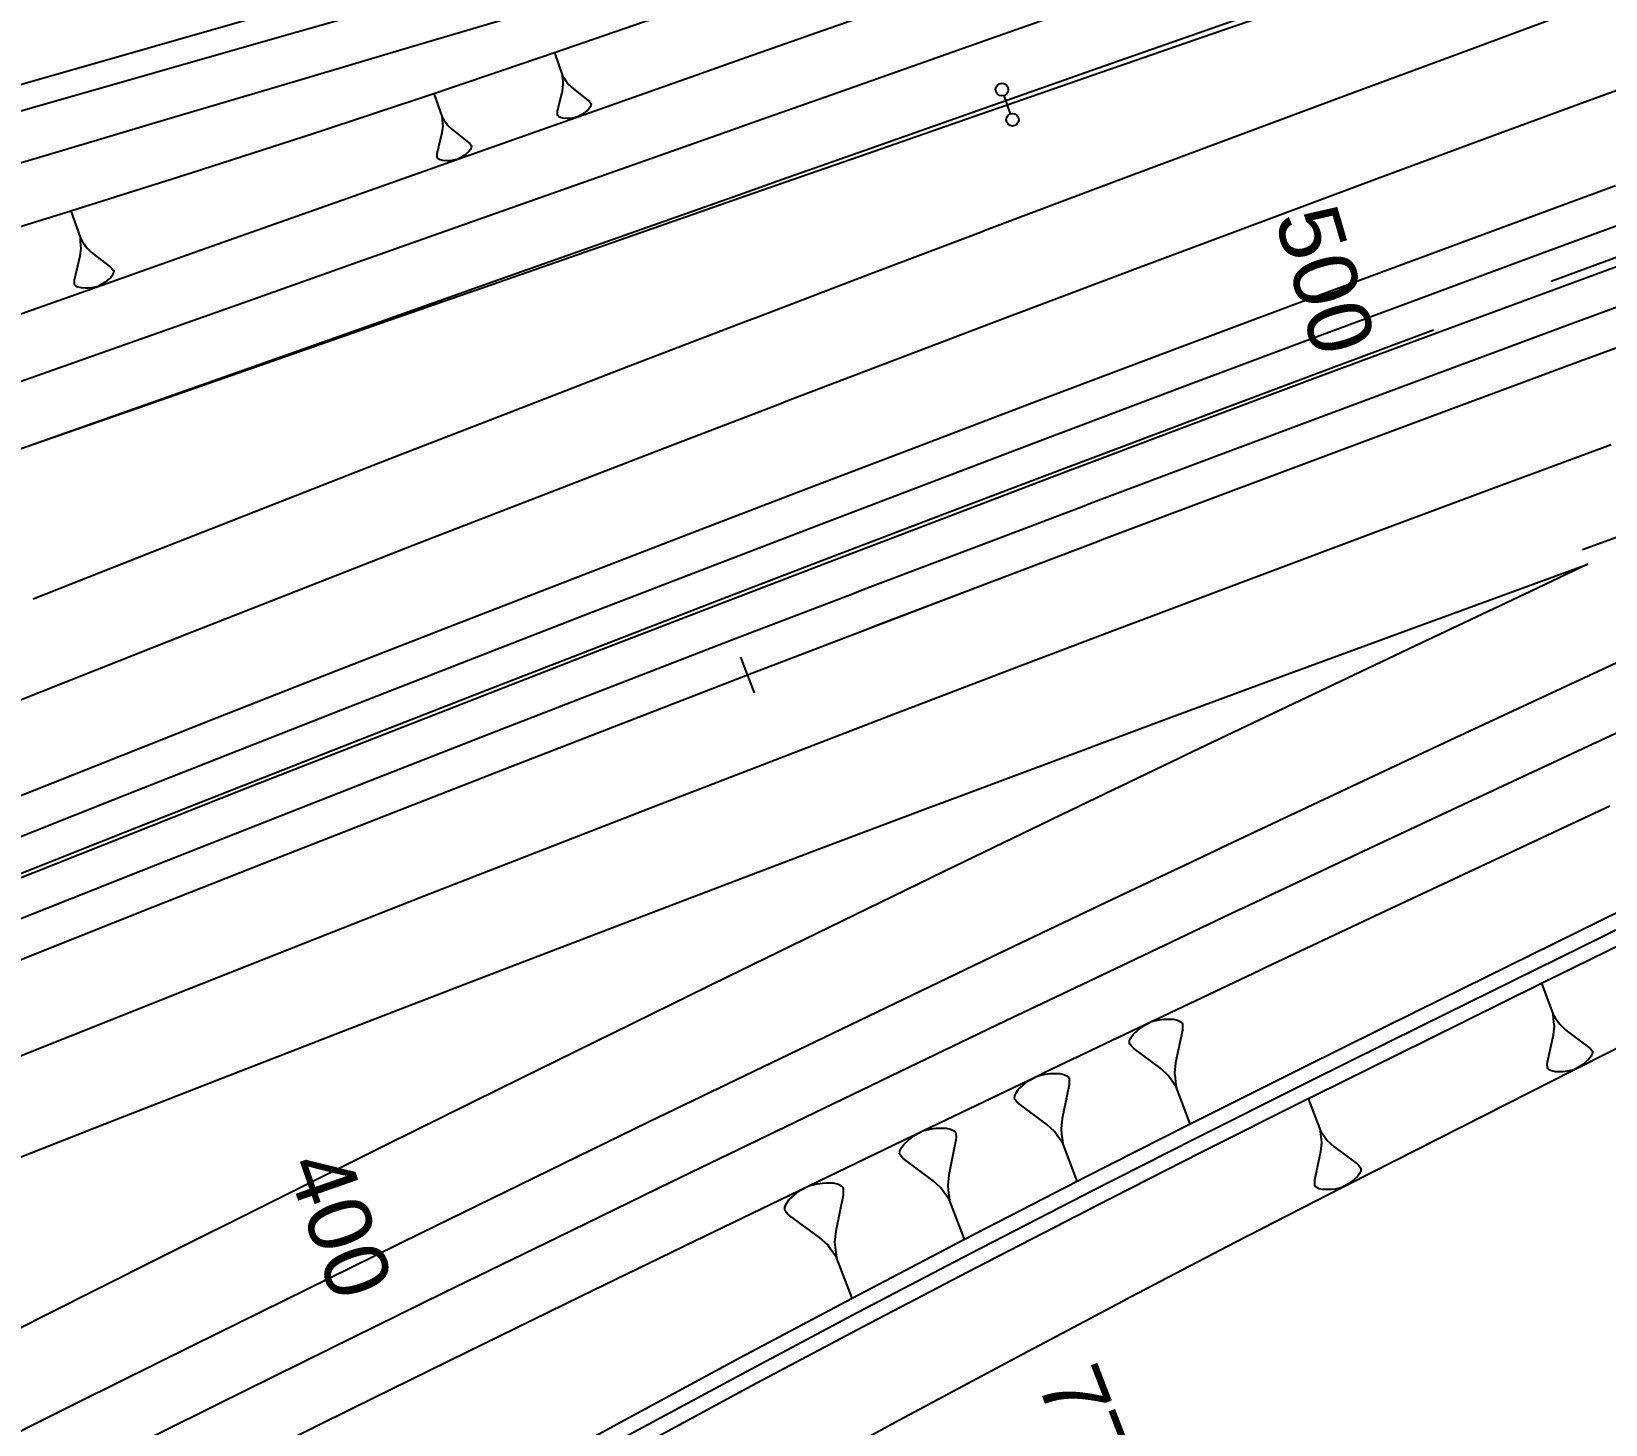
# Model space of a CAD drawing. Extents: x 387562 to 388546, y 804386 to 804945.
# Drawn here: x 388322.3 to 388384.1, y 804839.6 to 804894.3 of the extents above; entities that cross this region are included whole.
import ezdxf
from ezdxf.enums import TextEntityAlignment as Align

# ---------------------------------------------------------------- set-up
doc = ezdxf.new("R2010")
doc.units = 0
doc.layers.get('0').update_dxf_attribs({"linetype": 'CONTINUOUS'})
doc.styles.add('ARIAL', font='ARIAL.FON')

msp = doc.modelspace()

# ---------------------------------------------------------------- linework, layer by layer
at = {"color": 1}
for p, q in [((388342.8223, 804893.5079), (388343.142, 804892.5914)), ((388343.1414, 804892.0037), (388343.1731, 804892.2497)), ((388343.142, 804892.5914), (388343.2047, 804892.4957)), ((388343.1524, 804892.4775), (388343.142, 804892.5914)), ((388343.1627, 804892.3636), (388343.1524, 804892.4775)), ((388343.1731, 804892.2497), (388343.1627, 804892.3636)), ((388343.2047, 804892.4957), (388343.2675, 804892.4001)), ((388343.2675, 804892.4001), (388343.3302, 804892.3045)), ((388343.3302, 804892.3045), (388343.508, 804892.1315)), ((388338.0867, 804891.903), (388338.4141, 804890.9643)), ((388342.9508, 804891.2028), (388343.1414, 804892.0037)), ((388343.508, 804892.1315), (388344.1554, 804891.623)), ((388360.7494, 804891.0982), (388360.4992, 804891.8156)), ((388342.9428, 804891.1413), (388342.9508, 804891.2028)), ((388342.944, 804891.0536), (388342.9428, 804891.1413)), ((388342.9532, 804891.0274), (388342.944, 804891.0536)), ((388342.9976, 804890.9842), (388342.9532, 804891.0274)), ((388343.8825, 804891.0579), (388343.7083, 804890.9677)), ((388343.9781, 804891.1206), (388343.8825, 804891.0579)), ((388344.0476, 804891.1742), (388343.9781, 804891.1206)), ((388344.1602, 804891.2722), (388344.0476, 804891.1742)), ((388344.1554, 804891.623), (388344.1998, 804891.5798)), ((388344.2205, 804891.352), (388344.1602, 804891.2722)), ((388344.1998, 804891.5798), (388344.2534, 804891.5103)), ((388344.2376, 804891.3873), (388344.2205, 804891.352)), ((388344.2546, 804891.4226), (388344.2376, 804891.3873)), ((388344.2534, 804891.5103), (388344.2625, 804891.4842)), ((388344.2625, 804891.4842), (388344.2546, 804891.4226)), ((388338.4135, 804890.3625), (388338.4459, 804890.6144)), ((388338.4141, 804890.9643), (388338.4783, 804890.8664)), ((388338.4247, 804890.8477), (388338.4141, 804890.9643)), ((388338.4353, 804890.7311), (388338.4247, 804890.8477)), ((388338.4459, 804890.6144), (388338.4353, 804890.7311)), ((388338.4783, 804890.8664), (388338.5426, 804890.7685)), ((388338.5426, 804890.7685), (388338.6068, 804890.6706)), ((388338.6068, 804890.6706), (388338.7889, 804890.4934)), ((388338.7889, 804890.4934), (388339.4519, 804889.9726)), ((388343.033, 804890.9672), (388342.9976, 804890.9842)), ((388343.0683, 804890.9501), (388343.033, 804890.9672)), ((388343.1651, 804890.9251), (388343.0683, 804890.9501)), ((388343.3143, 804890.9184), (388343.1651, 804890.9251)), ((388343.402, 804890.9196), (388343.3143, 804890.9184)), ((388343.5159, 804890.93), (388343.402, 804890.9196)), ((388343.7083, 804890.9677), (388343.5159, 804890.93)), ((388338.2182, 804889.5423), (388338.4135, 804890.3625)), ((388339.4519, 804889.9726), (388339.4974, 804889.9284)), ((388339.4974, 804889.9284), (388339.5523, 804889.8573)), ((388339.5523, 804889.8573), (388339.5616, 804889.8304)), ((388339.5616, 804889.8304), (388339.5535, 804889.7674)), ((388338.2101, 804889.4793), (388338.2182, 804889.5423)), ((388338.2114, 804889.3895), (388338.2101, 804889.4793)), ((388338.2207, 804889.3627), (388338.2114, 804889.3895)), ((388338.2662, 804889.3184), (388338.2207, 804889.3627)), ((388338.3024, 804889.301), (388338.2662, 804889.3184)), ((388338.3386, 804889.2835), (388338.3024, 804889.301)), ((388338.4377, 804889.2579), (388338.3386, 804889.2835)), ((388338.5905, 804889.2511), (388338.4377, 804889.2579)), ((388338.6804, 804889.2523), (388338.5905, 804889.2511)), ((388338.797, 804889.2629), (388338.6804, 804889.2523)), ((388338.9941, 804889.3016), (388338.797, 804889.2629)), ((388339.1725, 804889.3939), (388338.9941, 804889.3016)), ((388339.2704, 804889.4581), (388339.1725, 804889.3939)), ((388339.3415, 804889.513), (388339.2704, 804889.4581)), ((388339.4569, 804889.6134), (388339.3415, 804889.513)), ((388339.5186, 804889.6951), (388339.4569, 804889.6134)), ((388339.5361, 804889.7313), (388339.5186, 804889.6951)), ((388339.5535, 804889.7674), (388339.5361, 804889.7313)), ((388323.8136, 804887.2782), (388324.188, 804886.2047)), ((388324.188, 804886.2047), (388324.2615, 804886.0927)), ((388324.2001, 804886.0713), (388324.188, 804886.2047)), ((388324.2122, 804885.9379), (388324.2001, 804886.0713)), ((388324.2615, 804886.0927), (388324.3349, 804885.9807)), ((388323.964, 804884.5784), (388324.1873, 804885.5164)), ((388324.1873, 804885.5164), (388324.2244, 804885.8045)), ((388324.2244, 804885.8045), (388324.2122, 804885.9379)), ((388324.3349, 804885.9807), (388324.4084, 804885.8687)), ((388324.4084, 804885.8687), (388324.6167, 804885.6661)), ((388324.6167, 804885.6661), (388325.3748, 804885.0705)), ((388325.3748, 804885.0705), (388325.4269, 804885.0199)), ((388325.4269, 804885.0199), (388325.4897, 804884.9386)), ((388325.4911, 804884.8359), (388325.4711, 804884.7945)), ((388325.4897, 804884.9386), (388325.5004, 804884.9079)), ((388325.5004, 804884.9079), (388325.4911, 804884.8359)), ((388323.9547, 804884.5064), (388323.964, 804884.5784)), ((388323.9561, 804884.4037), (388323.9547, 804884.5064)), ((388323.9668, 804884.373), (388323.9561, 804884.4037)), ((388324.0189, 804884.3224), (388323.9668, 804884.373)), ((388324.0603, 804884.3024), (388324.0189, 804884.3224)), ((388324.1016, 804884.2824), (388324.0603, 804884.3024)), ((388324.215, 804884.2532), (388324.1016, 804884.2824)), ((388324.3898, 804884.2453), (388324.215, 804884.2532)), ((388324.4925, 804884.2467), (388324.3898, 804884.2453)), ((388324.6259, 804884.2589), (388324.4925, 804884.2467)), ((388324.8513, 804884.3031), (388324.6259, 804884.2589)), ((388325.0553, 804884.4086), (388324.8513, 804884.3031)), ((388325.1673, 804884.4821), (388325.0553, 804884.4086)), ((388325.2486, 804884.5449), (388325.1673, 804884.4821)), ((388325.3805, 804884.6597), (388325.2486, 804884.5449)), ((388325.4512, 804884.7531), (388325.3805, 804884.6597)), ((388325.4711, 804884.7945), (388325.4512, 804884.7531)), ((388381.6223, 804856.9154), (388382.0805, 804855.6884)), ((388365.7559, 804855.0693), (388365.8645, 804855.1581)), ((388365.8645, 804855.1581), (388366.0145, 804855.2626)), ((388366.0145, 804855.2626), (388366.2889, 804855.4144)), ((388366.2889, 804855.4144), (388366.5948, 804855.4832)), ((388366.5948, 804855.4832), (388366.7763, 804855.5049)), ((388366.7763, 804855.5049), (388366.9164, 804855.5107)), ((388366.9164, 804855.5107), (388367.1552, 804855.5066)), ((388367.1552, 804855.5066), (388367.3111, 804855.471)), ((388367.3111, 804855.471), (388367.3683, 804855.4453)), ((388367.3683, 804855.4453), (388367.4255, 804855.4196)), ((388367.4255, 804855.4196), (388367.4985, 804855.3525)), ((388367.4985, 804855.3525), (388367.5142, 804855.3111)), ((388367.5201, 804855.171), (388367.5101, 804855.0723)), ((388367.5142, 804855.3111), (388367.5201, 804855.171)), ((388382.0805, 804855.6884), (388382.1679, 804855.5612)), ((388382.0978, 804855.5351), (388382.0805, 804855.6884)), ((388382.097, 804854.8956), (388382.1325, 804855.2284)), ((388382.1151, 804855.3817), (388382.0978, 804855.5351)), ((388382.1325, 804855.2284), (388382.1151, 804855.3817)), ((388382.1679, 804855.5612), (388382.2554, 804855.4341)), ((388382.2554, 804855.4341), (388382.3428, 804855.307)), ((388382.3428, 804855.307), (388382.5878, 804855.0789)), ((388365.4261, 804854.5644), (388365.436, 804854.663)), ((388365.4419, 804854.5229), (388365.4261, 804854.5644)), ((388365.436, 804854.663), (388365.4617, 804854.7202)), ((388365.5306, 804854.4144), (388365.4419, 804854.5229)), ((388365.4617, 804854.7202), (388365.4874, 804854.7775)), ((388365.4874, 804854.7775), (388365.5802, 804854.9076)), ((388365.5802, 804854.9076), (388365.7559, 804855.0693)), ((388367.5101, 804855.0723), (388367.2411, 804853.7839)), ((388381.8634, 804853.8097), (388382.097, 804854.8956)), ((388382.5878, 804855.0789), (388383.476, 804854.4119)), ((388365.6036, 804854.3472), (388365.5306, 804854.4144)), ((388366.6608, 804853.5633), (388365.6036, 804854.3472)), ((388383.4929, 804853.9389), (388383.3438, 804853.8033)), ((388383.476, 804854.4119), (388383.5372, 804854.3549)), ((388383.5719, 804854.0482), (388383.4929, 804853.9389)), ((388383.5372, 804854.3549), (388383.6116, 804854.2628)), ((388383.5938, 804854.0964), (388383.5719, 804854.0482)), ((388383.6158, 804854.1445), (388383.5938, 804854.0964)), ((388383.6116, 804854.2628), (388383.6247, 804854.2278)), ((388383.6247, 804854.2278), (388383.6158, 804854.1445)), ((388361.5125, 804853.1151), (388361.7946, 804853.2719)), ((388361.7946, 804853.2719), (388362.1092, 804853.3434)), ((388362.1092, 804853.3434), (388362.296, 804853.366)), ((388362.296, 804853.366), (388362.4402, 804853.3723)), ((388362.4402, 804853.3723), (388362.6859, 804853.3686)), ((388362.6859, 804853.3686), (388362.8464, 804853.3323)), ((388362.8464, 804853.3323), (388362.9053, 804853.306)), ((388362.9053, 804853.306), (388362.9643, 804853.2796)), ((388362.9643, 804853.2796), (388363.0395, 804853.2107)), ((388366.9527, 804853.2947), (388366.6608, 804853.5633)), ((388367.0572, 804853.1447), (388366.9527, 804853.2947)), ((388367.2411, 804853.7839), (388367.2014, 804853.3893)), ((388367.2014, 804853.3893), (388367.223, 804853.2078)), ((388381.8545, 804853.7265), (388381.8634, 804853.8097)), ((388381.8587, 804853.6082), (388381.8545, 804853.7265)), ((388381.8718, 804853.5731), (388381.8587, 804853.6082)), ((388381.933, 804853.5161), (388381.8718, 804853.5731)), ((388381.9812, 804853.4941), (388381.933, 804853.5161)), ((388382.0293, 804853.4722), (388381.9812, 804853.4941)), ((388382.1607, 804853.4413), (388382.0293, 804853.4722)), ((388382.3622, 804853.4367), (388382.1607, 804853.4413)), ((388382.4804, 804853.4409), (388382.3622, 804853.4367)), ((388382.6338, 804853.4582), (388382.4804, 804853.4409)), ((388382.8923, 804853.5148), (388382.6338, 804853.4582)), ((388383.1246, 804853.6415), (388382.8923, 804853.5148)), ((388383.2517, 804853.7289), (388383.1246, 804853.6415)), ((388383.3438, 804853.8033), (388383.2517, 804853.7289)), ((388360.971, 804852.6147), (388361.0663, 804852.7489)), ((388361.0663, 804852.7489), (388361.2468, 804852.9157)), ((388361.2468, 804852.9157), (388361.3583, 804853.0072)), ((388361.3583, 804853.0072), (388361.5125, 804853.1151)), ((388363.0521, 804852.9224), (388362.7778, 804851.5959)), ((388363.0395, 804853.2107), (388363.0558, 804853.1681)), ((388363.0621, 804853.0239), (388363.0521, 804852.9224)), ((388363.0558, 804853.1681), (388363.0621, 804853.0239)), ((388367.1617, 804852.9947), (388367.0572, 804853.1447)), ((388367.2662, 804852.8447), (388367.1617, 804852.9947)), ((388367.223, 804853.2078), (388367.2446, 804853.0262)), ((388367.2446, 804853.0262), (388367.2662, 804852.8447)), ((388367.8179, 804851.394), (388367.2662, 804852.8447)), ((388360.9084, 804852.3953), (388360.9184, 804852.4969)), ((388360.9247, 804852.3527), (388360.9084, 804852.3953)), ((388360.9184, 804852.4969), (388360.9447, 804852.5558)), ((388361.0162, 804852.2412), (388360.9247, 804852.3527)), ((388360.9447, 804852.5558), (388360.971, 804852.6147)), ((388361.0915, 804852.1722), (388361.0162, 804852.2412)), ((388362.1811, 804851.3676), (388361.0915, 804852.1722)), ((388372.4578, 804852.3823), (388372.9345, 804851.1216)), ((388362.7778, 804851.5959), (388362.7378, 804851.1897)), ((388356.7402, 804850.7517), (388356.8553, 804850.8465)), ((388356.8553, 804850.8465), (388357.0143, 804850.9582)), ((388357.0143, 804850.9582), (388357.3053, 804851.1207)), ((388357.3053, 804851.1207), (388357.6301, 804851.1952)), ((388357.6301, 804851.1952), (388357.823, 804851.2189)), ((388357.823, 804851.2189), (388357.9719, 804851.2257)), ((388357.9719, 804851.2257), (388358.2257, 804851.2224)), ((388358.2257, 804851.2224), (388358.3915, 804851.1852)), ((388358.3915, 804851.1852), (388358.4524, 804851.1582)), ((388358.4524, 804851.1582), (388358.5134, 804851.1311)), ((388358.5134, 804851.1311), (388358.5912, 804851.0601)), ((388358.5912, 804851.0601), (388358.6081, 804851.0161)), ((388358.6149, 804850.8672), (388358.6048, 804850.7623)), ((388358.6081, 804851.0161), (388358.6149, 804850.8672)), ((388362.4821, 804851.0918), (388362.1811, 804851.3676)), ((388362.5899, 804850.9376), (388362.4821, 804851.0918)), ((388362.6978, 804850.7835), (388362.5899, 804850.9376)), ((388362.7378, 804851.1897), (388362.7604, 804851.0029)), ((388362.7604, 804851.0029), (388362.783, 804850.8161)), ((388362.783, 804850.8161), (388362.8056, 804850.6293)), ((388372.9345, 804851.1216), (388373.025, 804850.9912)), ((388372.953, 804850.9639), (388372.9345, 804851.1216)), ((388372.9714, 804850.8062), (388372.953, 804850.9639)), ((388372.9899, 804850.6485), (388372.9714, 804850.8062)), ((388373.025, 804850.9912), (388373.1155, 804850.8607)), ((388373.1155, 804850.8607), (388373.206, 804850.7303)), ((388356.3918, 804850.2135), (388356.4019, 804850.3184)), ((388356.4087, 804850.1695), (388356.3918, 804850.2135)), ((388356.4019, 804850.3184), (388356.429, 804850.3794)), ((388356.5035, 804850.0545), (388356.4087, 804850.1695)), ((388356.429, 804850.3794), (388356.456, 804850.4403)), ((388356.456, 804850.4403), (388356.5541, 804850.579)), ((388356.5541, 804850.579), (388356.7402, 804850.7517)), ((388358.6048, 804850.7623), (388358.3243, 804849.3917)), ((388362.8056, 804850.6293), (388362.6978, 804850.7835)), ((388363.3764, 804849.1375), (388362.8056, 804850.6293)), ((388372.719, 804849.1875), (388372.9548, 804850.3059)), ((388372.9548, 804850.3059), (388372.9899, 804850.6485)), ((388373.206, 804850.7303), (388373.4591, 804850.4966)), ((388373.4591, 804850.4966), (388374.3759, 804849.814)), ((388356.5814, 804849.9835), (388356.5035, 804850.0545)), ((388357.7084, 804849.1546), (388356.5814, 804849.9835)), ((388374.3759, 804849.814), (388374.4392, 804849.7556)), ((388374.4392, 804849.7556), (388374.516, 804849.6611)), ((388374.516, 804849.6611), (388374.5297, 804849.6251)), ((388374.5297, 804849.6251), (388374.5209, 804849.5395)), ((388352.5198, 804848.7918), (388352.821, 804848.9608)), ((388352.821, 804848.9608), (388353.1575, 804849.0387)), ((388353.1575, 804849.0387), (388353.3573, 804849.0637)), ((388353.3573, 804849.0637), (388353.5115, 804849.071)), ((388353.5115, 804849.071), (388353.7745, 804849.0681)), ((388353.7745, 804849.0681), (388353.9464, 804849.0299)), ((388353.9464, 804849.0299), (388354.0096, 804849.002)), ((388354.0096, 804849.002), (388354.0728, 804848.9741)), ((388354.0728, 804848.9741), (388354.1536, 804848.9007)), ((388358.0198, 804848.8705), (388357.7084, 804849.1546)), ((388358.3243, 804849.3917), (388358.2838, 804848.972)), ((388358.2838, 804848.972), (388358.3075, 804848.7792)), ((388372.7102, 804849.1018), (388372.719, 804849.1875)), ((388372.715, 804848.9801), (388372.7102, 804849.1018)), ((388372.7287, 804848.9441), (388372.715, 804848.9801)), ((388372.7919, 804848.8857), (388372.7287, 804848.9441)), ((388374.0175, 804849.0198), (388373.779, 804848.8884)), ((388374.148, 804849.1103), (388374.0175, 804849.0198)), ((388374.2424, 804849.1871), (388374.148, 804849.1103)), ((388374.3953, 804849.3273), (388374.2424, 804849.1871)), ((388374.4761, 804849.4402), (388374.3953, 804849.3273)), ((388374.4985, 804849.4898), (388374.4761, 804849.4402)), ((388374.5209, 804849.5395), (388374.4985, 804849.4898)), ((388351.9425, 804848.254), (388352.0439, 804848.398)), ((388352.0439, 804848.398), (388352.2363, 804848.5773)), ((388352.2363, 804848.5773), (388352.3553, 804848.6757)), ((388352.3553, 804848.6757), (388352.5198, 804848.7918)), ((388354.1683, 804848.5921), (388353.8805, 804847.1714)), ((388354.1536, 804848.9007), (388354.1712, 804848.8551)), ((388354.1786, 804848.7009), (388354.1683, 804848.5921)), ((388354.1712, 804848.8551), (388354.1786, 804848.7009)), ((388358.1316, 804848.7114), (388358.0198, 804848.8705)), ((388358.2433, 804848.5524), (388358.1316, 804848.7114)), ((388358.355, 804848.3934), (388358.2433, 804848.5524)), ((388358.3075, 804848.7792), (388358.3312, 804848.5863)), ((388358.3312, 804848.5863), (388358.355, 804848.3934)), ((388358.9476, 804846.8538), (388358.355, 804848.3934)), ((388372.8416, 804848.8633), (388372.7919, 804848.8857)), ((388372.8912, 804848.8409), (388372.8416, 804848.8633)), ((388373.0265, 804848.8097), (388372.8912, 804848.8409)), ((388373.2338, 804848.8058), (388373.0265, 804848.8097)), ((388373.3555, 804848.8106), (388373.2338, 804848.8058)), ((388373.5132, 804848.8291), (388373.3555, 804848.8106)), ((388373.779, 804848.8884), (388373.5132, 804848.8291)), ((388351.8764, 804848.0189), (388351.8867, 804848.1277)), ((388351.894, 804847.9734), (388351.8764, 804848.0189)), ((388351.8867, 804848.1277), (388351.9146, 804848.1908)), ((388351.9925, 804847.8544), (388351.894, 804847.9734)), ((388351.9146, 804848.1908), (388351.9425, 804848.254)), ((388352.0733, 804847.7809), (388351.9925, 804847.8544)), ((388353.2429, 804846.9245), (388352.0733, 804847.7809)), ((388353.8805, 804847.1714), (388353.8394, 804846.7365)), ((388353.5661, 804846.6307), (388353.2429, 804846.9245)), ((388353.6822, 804846.4661), (388353.5661, 804846.6307)), ((388353.7983, 804846.3016), (388353.6822, 804846.4661)), ((388353.8394, 804846.7365), (388353.8644, 804846.5367)), ((388353.8644, 804846.5367), (388353.8894, 804846.3369)), ((388353.9144, 804846.137), (388353.7983, 804846.3016)), ((388353.8894, 804846.3369), (388353.9144, 804846.137)), ((388354.5316, 804844.543), (388353.9144, 804846.137))]:
    msp.add_line(p, q, dxfattribs=at)
at = {"color": 3}
msp.add_line((388350.1391, 804869.7392), (388350.6779, 804868.3393), dxfattribs=at)
at = {"color": 3, "linetype": 'CONTINUOUS'}
for points in [[(388300, 804870.3111), (388302.9015, 804871.3232), (388307.6226, 804872.9699), (388312.3436, 804874.6166), (388317.0647, 804876.2633), (388321.7858, 804877.91), (388326.5068, 804879.5567), (388331.2279, 804881.2034), (388335.9489, 804882.8501), (388340.67, 804884.4968), (388345.391, 804886.1435), (388350.1121, 804887.7903), (388351.8414, 804888.3934), (388354.8331, 804889.437), (388359.5542, 804891.0837), (388360.6243, 804891.4569), (388364.2762, 804892.7276), (388369.0014, 804894.3623), (388373.5431, 804895.9237), (388373.7299, 804895.9877), (388378.4615, 804897.6037), (388383.1964, 804899.2102), (388385.5393, 804900)], [(388300, 804849.0061), (388303.9283, 804850.6135), (388308.5596, 804852.4979), (388313.1947, 804854.373), (388317.8335, 804856.2388), (388322.4761, 804858.0953), (388327.1223, 804859.9426), (388331.7723, 804861.7805), (388336.4259, 804863.6092), (388341.0831, 804865.4285), (388345.744, 804867.2385), (388350.4085, 804869.0392), (388355.0766, 804870.8306), (388355.3923, 804870.9514), (388359.7483, 804872.6126), (388364.1733, 804874.2907), (388364.4235, 804874.3853), (388369.1022, 804876.1486), (388373.7845, 804877.9026), (388378.4703, 804879.6472), (388383.1595, 804881.3824), (388386.6046, 804882.6504)]]:
    msp.add_lwpolyline(points, dxfattribs=at)
at = {"color": 2, "linetype": 'CONTINUOUS'}
for points in [[(388300, 804872.523), (388300.3763, 804872.6685), (388302.188, 804873.369), (388306.8541, 804875.173), (388311.5203, 804876.9771), (388316.2413, 804878.6238), (388320.9604, 804880.2764), (388325.6746, 804881.9425), (388330.3889, 804883.6087), (388335.1032, 804885.2749), (388339.8174, 804886.941), (388344.5317, 804888.6072), (388349.246, 804890.2734), (388350.9727, 804890.8837), (388353.9602, 804891.9395), (388358.6745, 804893.6057), (388359.743, 804893.9834), (388363.3936, 804895.2704), (388368.1172, 804896.9264), (388372.6574, 804898.5082), (388372.844, 804898.573), (388376.9667, 804900)], [(388300, 804853.8682), (388302.2282, 804854.78), (388306.8679, 804856.6678), (388311.5113, 804858.5463), (388316.1585, 804860.4154), (388320.8094, 804862.2753), (388325.464, 804864.1259), (388330.1223, 804865.9671), (388334.7843, 804867.7991), (388339.4499, 804869.6217), (388344.1192, 804871.435), (388348.7921, 804873.2389), (388353.4686, 804875.0335), (388358.1487, 804876.8187), (388362.5816, 804878.4998), (388362.8323, 804878.5946), (388367.5195, 804880.3611), (388372.2101, 804882.1182), (388376.9043, 804883.8659), (388381.602, 804885.6043), (388386.3032, 804887.3332), (388391.0078, 804889.0527), (388395.7158, 804890.7628), (388400, 804892.3093)], [(388300, 804850.6268), (388303.3616, 804852.0024), (388307.9957, 804853.8879), (388312.6336, 804855.7641), (388317.2752, 804857.631), (388321.9205, 804859.4887), (388326.5696, 804861.337), (388331.2223, 804863.1761), (388335.8787, 804865.0058), (388340.5387, 804866.8262), (388345.2024, 804868.6373), (388349.8697, 804870.4391), (388354.5406, 804872.2316), (388354.8565, 804872.3524), (388359.2151, 804874.0146), (388363.6427, 804875.6937), (388363.8931, 804875.7884), (388368.5746, 804877.5528), (388373.2597, 804879.3078), (388377.9483, 804881.0534), (388382.6403, 804882.7897), (388387.3359, 804884.5165)], [(388300, 804825.4699), (388302.8792, 804826.9431), (388307.3113, 804829.1997), (388311.7487, 804831.4477), (388316.1913, 804833.6871), (388320.6391, 804835.9179), (388325.0921, 804838.1401), (388329.5503, 804840.3537), (388334.0137, 804842.5587), (388338.4822, 804844.755), (388342.9558, 804846.9427), (388347.4345, 804849.1218), (388351.9183, 804851.2921), (388356.4073, 804853.4538), (388360.9012, 804855.6068), (388361.2052, 804855.752), (388365.4002, 804857.7511), (388369.6632, 804859.7726), (388369.9043, 804859.8866), (388374.4133, 804862.0135), (388378.9274, 804864.1315), (388383.4464, 804866.2409), (388387.9704, 804868.3414)]]:
    msp.add_lwpolyline(points, dxfattribs=at)
at = {"color": 1, "linetype": 'CONTINUOUS'}
for points in [[(388300, 804874.7876), (388301.4744, 804875.4148), (388306.0857, 804877.3762), (388310.6969, 804879.3376), (388315.418, 804880.9844), (388320.137, 804882.6369), (388324.8513, 804884.3031), (388329.5655, 804885.9692), (388334.2798, 804887.6354), (388338.9941, 804889.3016), (388343.7083, 804890.9677), (388348.4226, 804892.6339), (388350.1494, 804893.2442), (388353.1369, 804894.3001), (388357.8511, 804895.9662), (388358.9197, 804896.3439), (388362.5739, 804897.6322), (388367.3022, 804899.2898), (388369.3405, 804900)], [(388300, 804879.8962), (388304.6817, 804881.4013), (388309.4327, 804882.9621), (388314.2396, 804884.3628), (388319.034, 804885.7991), (388323.8136, 804887.2782), (388328.5822, 804888.7884), (388333.34, 804890.3299), (388338.0867, 804891.903), (388342.8223, 804893.5079), (388347.549, 804895.1384), (388349.2803, 804895.7359), (388352.272, 804896.7797), (388356.9839, 804898.4526), (388358.0502, 804898.8368), (388361.2477, 804900)], [(388300, 804882.7064), (388303.6632, 804883.7927), (388308.4572, 804885.2144), (388313.2512, 804886.6361), (388318.0452, 804888.0577), (388322.8392, 804889.4794), (388327.6332, 804890.901), (388332.4272, 804892.3227), (388337.221, 804893.7443), (388342.0155, 804895.1633), (388346.8103, 804896.5824), (388351.605, 804898.0015), (388356.3998, 804899.4206), (388358.3576, 804900)], [(388300, 804886.0109), (388302.7942, 804886.8094), (388307.6018, 804888.1833), (388312.4095, 804889.5572), (388317.2171, 804890.9311), (388322.0248, 804892.305), (388326.8324, 804893.6789), (388331.6401, 804895.0528), (388336.4477, 804896.4267), (388341.2558, 804897.7994), (388346.0638, 804899.172), (388348.9641, 804900)], [(388300, 804884.9709), (388303.0754, 804885.8497), (388307.883, 804887.2236), (388312.6907, 804888.5975), (388317.4983, 804889.9714), (388322.3059, 804891.3454), (388327.1136, 804892.7193), (388331.9212, 804894.0932), (388336.7289, 804895.4671), (388341.5369, 804896.8397), (388346.3449, 804898.2123), (388351.153, 804899.585), (388352.6068, 804900)], [(388382.0001, 804884.5253), (388385.4497, 804885.795), (388386.699, 804886.2535), (388391.4015, 804887.9722), (388396.1074, 804889.6816), (388400, 804891.0867)], [(388300, 804852.2475), (388302.7949, 804853.3912), (388307.4318, 804855.2778), (388312.0724, 804857.1552), (388316.7168, 804859.0232), (388321.365, 804860.882), (388326.0168, 804862.7315), (388330.6723, 804864.5716), (388335.3315, 804866.4024), (388339.9943, 804868.224), (388344.6608, 804870.0362), (388349.3309, 804871.839), (388354.0046, 804873.6325), (388354.3207, 804873.7534), (388358.6819, 804875.4167), (388363.1122, 804877.0968), (388363.3627, 804877.1915), (388368.047, 804878.9569), (388372.7349, 804880.713), (388377.4263, 804882.4597), (388382.1212, 804884.197), (388385.5704, 804885.4665)], [(388300, 804852.4096), (388302.7382, 804853.5301), (388307.3754, 804855.4168), (388312.0163, 804857.2943), (388316.661, 804859.1624), (388321.3094, 804861.0213), (388325.9615, 804862.8709), (388330.6173, 804864.7112), (388335.2768, 804866.5421), (388339.9399, 804868.3637), (388344.6067, 804870.176), (388349.277, 804871.979), (388353.951, 804873.7726), (388354.2671, 804873.8935), (388358.6285, 804875.5569), (388363.0591, 804877.2371), (388363.3096, 804877.3318), (388367.9943, 804879.0973), (388372.6825, 804880.8535), (388377.3741, 804882.6003)], [(388303.833, 804824.6322), (388308.2605, 804826.8868), (388312.6932, 804829.1329), (388317.1312, 804831.3705), (388321.5744, 804833.5994), (388326.0227, 804835.8198), (388330.4763, 804838.0315), (388334.935, 804840.2347), (388339.3988, 804842.4292), (388343.8678, 804844.615), (388348.3419, 804846.7922), (388352.821, 804848.9608), (388357.3053, 804851.1207), (388361.7946, 804853.2719), (388362.0982, 804853.417), (388366.2889, 804855.4144), (388370.5474, 804857.4342), (388370.7883, 804857.5481), (388375.2926, 804859.6732), (388379.802, 804861.7895), (388384.3163, 804863.8971)], [(388300, 804813.3596), (388302.551, 804814.8031), (388306.851, 804817.3195), (388311.1196, 804819.9196), (388315.39, 804822.5238), (388315.3853, 804822.5352), (388319.6803, 804825.0874), (388323.9891, 804827.613), (388328.3119, 804830.112), (388332.6483, 804832.5843), (388336.9983, 804835.0298), (388341.3617, 804837.4485), (388345.7385, 804839.8403), (388350.1285, 804842.2051), (388354.5316, 804844.543), (388358.9476, 804846.8538), (388363.3764, 804849.1375), (388363.6764, 804849.2903), (388367.8179, 804851.394), (388372.0333, 804853.5048), (388372.2719, 804853.6234), (388376.7345, 804855.8358), (388381.2025, 804858.0396), (388385.6757, 804860.2348)], [(388300, 804811.9907), (388303.011, 804813.6947), (388307.3088, 804816.2103), (388311.5752, 804818.8094), (388315.8387, 804821.4241), (388320.1314, 804823.9754), (388324.438, 804826.5002), (388328.7585, 804828.9982), (388333.0927, 804831.4696), (388337.4405, 804833.9142), (388341.8017, 804836.332), (388346.1763, 804838.723), (388350.564, 804841.0869), (388354.9648, 804843.4239), (388359.3786, 804845.7339), (388363.8052, 804848.0167), (388364.1051, 804848.1695), (388368.2444, 804850.2724), (388372.4578, 804852.3823), (388372.6962, 804852.5009), (388377.1566, 804854.7124), (388381.6223, 804856.9154), (388386.0933, 804859.1098)], [(388300, 804806.7586), (388300.4534, 804807.0171), (388304.7508, 804809.503), (388309.0226, 804812.0577), (388313.2632, 804814.6962), (388317.501, 804817.3502), (388321.7662, 804819.9458), (388326.0456, 804822.5148), (388330.3391, 804825.0574), (388334.6463, 804827.5733), (388338.9674, 804830.0625), (388343.3021, 804832.525), (388347.6503, 804834.9607), (388352.0119, 804837.3696), (388356.3867, 804839.7516), (388360.7747, 804842.1066), (388365.1757, 804844.4346), (388365.4739, 804844.5904), (388369.5895, 804846.7355), (388373.779, 804848.8884), (388374.0161, 804849.0094), (388378.4514, 804851.2663), (388382.8923, 804853.5148), (388387.3386, 804855.7548)]]:
    msp.add_lwpolyline(points, dxfattribs=at)
at = {"color": 7, "linetype": 'CONTINUOUS'}
for points in [[(388321.7837, 804877.9158), (388326.498, 804879.582), (388331.2122, 804881.2482), (388335.9265, 804882.9143), (388340.6408, 804884.5805), (388345.355, 804886.2467), (388350.0693, 804887.9129), (388351.7961, 804888.5232), (388354.7836, 804889.579), (388359.4978, 804891.2452), (388360.5664, 804891.6228), (388364.2134, 804892.9086), (388368.9322, 804894.563), (388373.4679, 804896.1432), (388373.6544, 804896.208), (388378.3798, 804897.8436), (388383.1086, 804899.4699), (388384.66, 804900)], [(388322.3316, 804872.0276), (388327.0057, 804873.8752), (388331.6835, 804875.7133), (388336.365, 804877.5421), (388341.0501, 804879.3615), (388345.7388, 804881.1716), (388350.4312, 804882.9723), (388350.7485, 804883.0937), (388355.1272, 804884.7636), (388359.5752, 804886.4504), (388359.8267, 804886.5454), (388364.5298, 804888.3179), (388369.2364, 804890.081), (388373.9465, 804891.8347), (388378.6601, 804893.5789), (388382.1231, 804894.8535), (388383.3772, 804895.3137), (388388.0978, 804897.0391), (388392.8218, 804898.755), (388396.2708, 804900)], [(388300, 804859.2707), (388300.3392, 804859.4095), (388304.9882, 804861.301), (388309.6409, 804863.1832), (388314.2973, 804865.0561), (388318.9575, 804866.9197), (388323.6214, 804868.774), (388328.289, 804870.6189), (388332.9603, 804872.4545), (388337.6353, 804874.2808), (388342.3138, 804876.0977), (388346.9961, 804877.9052), (388351.6819, 804879.7034), (388351.9988, 804879.8246), (388356.3713, 804881.4921), (388360.8131, 804883.1766), (388361.0643, 804883.2716), (388365.7608, 804885.0416), (388370.4609, 804886.8022), (388375.1644, 804888.5534), (388379.8715, 804890.2952), (388383.3296, 804891.5681), (388384.582, 804892.0276)], [(388300, 804855.489), (388301.6615, 804856.1689), (388306.304, 804858.0578), (388310.9502, 804859.9373), (388315.6001, 804861.8076), (388320.2538, 804863.6686), (388324.9112, 804865.5203), (388329.5723, 804867.3627), (388334.2371, 804869.1957), (388338.9055, 804871.0194), (388343.5776, 804872.8338), (388348.2533, 804874.6388), (388352.9326, 804876.4344), (388353.249, 804876.5555), (388357.6154, 804878.2207), (388362.0511, 804879.9028), (388362.3019, 804879.9977), (388366.9919, 804881.7652), (388371.6854, 804883.5234), (388376.3824, 804885.2722), (388381.0829, 804887.0115), (388384.5362, 804888.2826)], [(388300, 804849.0061), (388303.9283, 804850.6135), (388308.5596, 804852.4979), (388313.1947, 804854.373), (388317.8335, 804856.2388), (388322.4761, 804858.0953), (388327.1223, 804859.9426), (388331.7723, 804861.7805), (388336.4259, 804863.6092), (388341.0831, 804865.4285), (388345.744, 804867.2385), (388350.4085, 804869.0392), (388355.0766, 804870.8306), (388359.7483, 804872.6126), (388364.1733, 804874.2907), (388364.4235, 804874.3853), (388369.1022, 804876.1486), (388373.7845, 804877.9026), (388378.4703, 804879.6472), (388383.1595, 804881.3824), (388387.8522, 804883.1082), (388392.5484, 804884.8246), (388397.2479, 804886.5317), (388400, 804887.5251)], [(388400, 804880.083), (388399.6312, 804879.9499), (388394.9448, 804878.2476), (388390.2618, 804876.536), (388389.0176, 804876.0795), (388385.5822, 804874.815), (388383.2438, 804873.951)], [(388300, 804845.2229), (388300.6295, 804845.482), (388305.2506, 804847.3729), (388309.8754, 804849.2547), (388314.504, 804851.1271), (388319.1364, 804852.9903), (388323.7724, 804854.8443), (388328.4122, 804856.6889), (388333.0556, 804858.5243), (388337.7027, 804860.3504), (388342.3534, 804862.1672), (388347.0078, 804863.9747), (388351.6657, 804865.7728), (388356.3273, 804867.5617), (388356.6425, 804867.6823), (388360.9924, 804869.3412), (388365.4112, 804871.0169), (388365.6611, 804871.1114), (388370.3333, 804872.8722), (388375.009, 804874.6238), (388379.6882, 804876.3659), (388384.3709, 804878.0987)], [(388300, 804841.3858), (388301.9817, 804842.1871), (388306.6078, 804844.0469), (388311.2375, 804845.8974), (388315.8709, 804847.7386), (388320.5079, 804849.5705), (388325.1485, 804851.3931), (388329.7927, 804853.2064), (388334.4404, 804855.0104), (388339.0917, 804856.8051), (388343.7465, 804858.5904), (388348.4048, 804860.3665), (388353.0666, 804862.1331), (388357.7319, 804863.8904), (388358.0474, 804864.0089), (388362.4006, 804865.6384), (388366.8227, 804867.2842), (388367.0728, 804867.377), (388371.7483, 804869.1062), (388376.4272, 804870.8261), (388381.1096, 804872.5366), (388383.452, 804873.3883)], [(388383.452, 804873.3883), (388381.189, 804872.3226), (388376.6668, 804870.1847), (388372.1496, 804868.0381), (388367.6376, 804865.8828), (388367.3964, 804865.7672), (388363.1307, 804863.7187), (388358.9331, 804861.6931), (388358.6289, 804861.5459), (388354.1323, 804859.3645), (388349.6408, 804857.1743), (388345.1545, 804854.9755), (388340.6735, 804852.768), (388336.1976, 804850.5519), (388331.727, 804848.3271), (388327.2616, 804846.0937), (388322.8015, 804843.8517), (388318.3466, 804841.6011), (388313.8971, 804839.342), (388309.4529, 804837.0742), (388305.014, 804834.7979), (388300.5804, 804832.513), (388300, 804832.2124)], [(388387.1051, 804870.6869), (388382.5764, 804868.5846), (388378.0527, 804866.4736), (388373.534, 804864.3537), (388369.0203, 804862.2251), (388368.7789, 804862.111), (388364.5116, 804860.0878), (388360.3122, 804858.0871), (388360.0079, 804857.9417), (388355.5092, 804855.787), (388351.0157, 804853.6235), (388346.5272, 804851.4513), (388342.0438, 804849.2705), (388337.5655, 804847.0809), (388333.0924, 804844.8827), (388328.6244, 804842.6759), (388324.1615, 804840.4605), (388319.7039, 804838.2364), (388315.2515, 804836.0037), (388310.8042, 804833.7624), (388306.3622, 804831.5125), (388301.9255, 804829.254), (388300, 804828.269)], [(388300, 804812.6752), (388302.781, 804814.2489), (388307.0799, 804816.7649), (388311.3474, 804819.3645), (388315.612, 804821.9797), (388319.9058, 804824.5314), (388324.2136, 804827.0566), (388328.5352, 804829.5551), (388332.8705, 804832.0269), (388337.2194, 804834.472), (388341.5818, 804836.8902), (388345.9574, 804839.2816), (388350.3463, 804841.646), (388354.7482, 804843.9835), (388359.1631, 804846.2938), (388363.5908, 804848.5771), (388363.8908, 804848.7299), (388368.0312, 804850.8332), (388372.2456, 804852.9435), (388372.4841, 804853.0621), (388376.9456, 804855.2741), (388381.4124, 804857.4775), (388385.8845, 804859.6723)]]:
    msp.add_lwpolyline(points, dxfattribs=at)
at = {"color": 1}
for centre, radius in [((388360.4169, 804892.0514), 0.2497), ((388360.831, 804890.8643), 0.2477)]:
    msp.add_circle(centre, radius, dxfattribs=at)

# ---------------------------------------------------------------- texts
at = {"color": 2, "style": 'ARIAL'}
for s, rotation, p in [('500', 286.33, (388373.5168, 804887.7178)), ('400', 289.229, (388334.6167, 804850.6129)), ('7700', 291.051, (388364.1011, 804842.164))]:
    msp.add_text(s, height=2.5, rotation=rotation, dxfattribs=at).set_placement(p, align=Align.TOP_LEFT)

doc.saveas('drawing.dxf')
